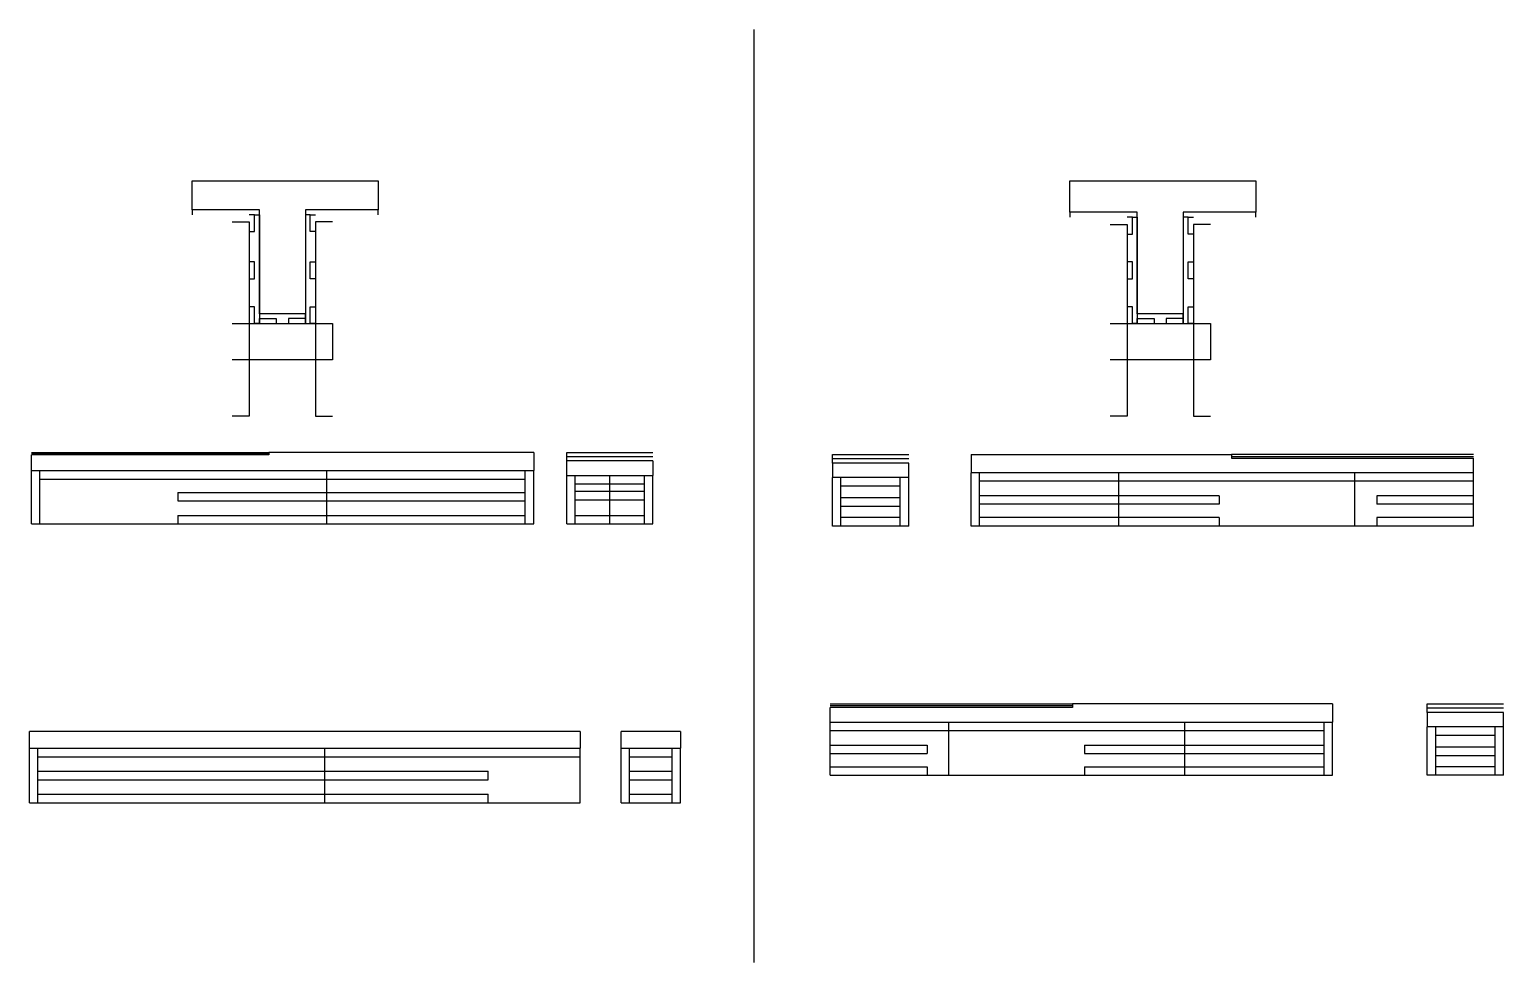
# Model space of a CAD drawing. Header units: metres. Extents: x 4631 to 5849, y 1715 to 2486.
import ezdxf

# ---------------------------------------------------------------- set-up
doc = ezdxf.new("R2010")
doc.units = ezdxf.units.M
for name, color, linetype in [('CONCRETO', 7, 'Continuous'), ('COTA', 7, 'Continuous'), ('Madeira', 7, 'Continuous'), ('Painéis', 7, 'Continuous'), ('SARR_2.2x7', 7, 'Continuous'), ('SARR_3.5x7', 7, 'Continuous'), ('SARR_EDITAR', 7, 'Continuous')]:
    doc.layers.add(name, color=color, linetype=linetype)

msp = doc.modelspace()

# ---------------------------------------------------------------- linework, layer by layer
at = {"layer": 'CONCRETO', "color": 7, "lineweight": 25}
for points in [[(4765.3, 2337.2), (4765.3, 2361.2), (4918.9, 2361.2), (4918.9, 2337.2), (4858.9, 2337.2), (4858.9, 2251.2), (4820.9, 2251.2), (4820.9, 2337.2)], [(5490.5, 2335.2), (5490.5, 2361.2), (5644.1, 2361.2), (5644.1, 2335.2), (5584.1, 2335.2), (5584.1, 2251.2), (5546.1, 2251.2), (5546.1, 2335.2)]]:
    msp.add_lwpolyline(points, dxfattribs=at)
at = {"layer": 'COTA', "color": 7, "lineweight": 25}
for p, q in [((5229.5, 2486.2), (5229.5, 1715.5)), ((4632.6, 2121.8), (4632.6, 2134.8)), ((5047.6, 2136.8), (4828.6, 2136.8)), ((5047.6, 2136.8), (5047.6, 2121.8)), ((5408.9, 2135), (5408.9, 2120)), ((5408.9, 2135), (5623.9, 2135)), ((5823.9, 2120), (5823.9, 2132)), ((5074.9, 2117.8), (5074.9, 2129.8)), ((5145.9, 2129.8), (5074.9, 2129.8)), ((5145.9, 2129.8), (5145.9, 2117.8)), ((5294.3, 2128), (5294.3, 2116)), ((5357.3, 2116), (5357.3, 2128)), ((5292.5, 1914.1), (5292.5, 1926.1)), ((5707.5, 1929.1), (5492.5, 1929.1)), ((5707.5, 1929.1), (5707.5, 1914.1)), ((5785.7, 1922.1), (5785.7, 1910.1)), ((5848.7, 1910.1), (5848.7, 1922.1)), ((4631, 1892.4), (4631, 1906.4)), ((5086, 1906.4), (4631, 1906.4)), ((5086, 1906.4), (5086, 1892.4)), ((5119.7, 1892.4), (5119.7, 1906.4)), ((5168.7, 1906.4), (5119.7, 1906.4)), ((5168.7, 1906.4), (5168.7, 1892.4))]:
    msp.add_line(p, q, dxfattribs=at)
at = {"layer": 'Madeira', "color": 7, "lineweight": 25}
for points in [[(4812.5, 2319.2), (4816.9, 2319.2), (4816.9, 2333.2), (4812.5, 2333.2)], [(4867.3, 2319.2), (4862.9, 2319.2), (4862.9, 2333.2), (4867.3, 2333.2)], [(5537.7, 2317.2), (5542.1, 2317.2), (5542.1, 2331.2), (5537.7, 2331.2)], [(5592.5, 2317.2), (5588.1, 2317.2), (5588.1, 2331.2), (5592.5, 2331.2)], [(4812.5, 2280.2), (4816.9, 2280.2), (4816.9, 2294.2), (4812.5, 2294.2)], [(4867.3, 2280.2), (4862.9, 2280.2), (4862.9, 2294.2), (4867.3, 2294.2)], [(5537.7, 2280.2), (5542.1, 2280.2), (5542.1, 2294.2), (5537.7, 2294.2)], [(5592.5, 2280.2), (5588.1, 2280.2), (5588.1, 2294.2), (5592.5, 2294.2)], [(4812.5, 2243.2), (4816.9, 2243.2), (4816.9, 2257.2), (4812.5, 2257.2)], [(4867.3, 2243.2), (4862.9, 2243.2), (4862.9, 2257.2), (4867.3, 2257.2)], [(5537.7, 2243.2), (5542.1, 2243.2), (5542.1, 2257.2), (5537.7, 2257.2)], [(5592.5, 2243.2), (5588.1, 2243.2), (5588.1, 2257.2), (5592.5, 2257.2)], [(4820.9, 2243.2), (4820.9, 2247.6), (4834.9, 2247.6), (4834.9, 2243.2)], [(4858.9, 2243.2), (4858.9, 2247.6), (4844.9, 2247.6), (4844.9, 2243.2)], [(5546.1, 2243.2), (5546.1, 2247.6), (5560.1, 2247.6), (5560.1, 2243.2)], [(5584.1, 2243.2), (5584.1, 2247.6), (5570.1, 2247.6), (5570.1, 2243.2)]]:
    msp.add_lwpolyline(points, dxfattribs=at)
at = {"layer": 'Painéis', "color": 7, "lineweight": 25}
for p, q in [((4632.6, 2121.8), (5047.6, 2121.8)), ((4632.6, 2077.8), (4632.6, 2121.8)), ((4876.6, 2077.8), (4876.6, 2121.8)), ((5047.6, 2077.8), (5047.6, 2121.8)), ((5823.9, 2120), (5408.9, 2120)), ((5408.9, 2076), (5408.9, 2120)), ((5530.9, 2076), (5530.9, 2120)), ((5725.9, 2076), (5725.9, 2120)), ((5823.9, 2076), (5823.9, 2120)), ((5074.9, 2117.8), (5145.9, 2117.8)), ((5074.9, 2077.8), (5074.9, 2117.8)), ((5110.4, 2077.8), (5110.4, 2117.8)), ((5145.9, 2077.8), (5145.9, 2117.8)), ((5357.3, 2116), (5294.3, 2116)), ((5294.3, 2076), (5294.3, 2116)), ((5357.3, 2076), (5357.3, 2116)), ((4632.6, 2077.8), (5047.6, 2077.8)), ((5074.9, 2077.8), (5145.9, 2077.8)), ((5357.3, 2076), (5294.3, 2076)), ((5823.9, 2076), (5408.9, 2076)), ((5292.5, 1914.1), (5707.5, 1914.1)), ((5292.5, 1870.1), (5292.5, 1914.1)), ((5390.5, 1870.1), (5390.5, 1914.1)), ((5585.5, 1870.1), (5585.5, 1914.1)), ((5707.5, 1870.1), (5707.5, 1914.1)), ((5848.7, 1910.1), (5785.7, 1910.1)), ((5785.7, 1870.1), (5785.7, 1910.1)), ((5848.7, 1870.1), (5848.7, 1910.1)), ((4631, 1892.4), (5086, 1892.4)), ((4631, 1847.4), (4631, 1892.4)), ((4875, 1847.4), (4875, 1892.4)), ((5086, 1847.4), (5086, 1892.4)), ((5119.7, 1892.4), (5168.7, 1892.4)), ((5119.7, 1847.4), (5119.7, 1892.4)), ((5168.7, 1847.4), (5168.7, 1892.4)), ((5292.5, 1870.1), (5707.5, 1870.1)), ((5848.7, 1870.1), (5785.7, 1870.1)), ((4631, 1847.4), (5086, 1847.4)), ((5119.7, 1847.4), (5168.7, 1847.4))]:
    msp.add_line(p, q, dxfattribs=at)
for points in [[(4820.9, 2333.2), (4820.9, 2337.2), (4765.3, 2337.2), (4765.3, 2333.2)], [(4816.9, 2333.2), (4820.9, 2333.2), (4820.9, 2243.2), (4816.9, 2243.2)], [(4918.9, 2333.2), (4918.9, 2337.2), (4858.9, 2337.2), (4858.9, 2333.2)], [(4862.9, 2333.2), (4858.9, 2333.2), (4858.9, 2243.2), (4862.9, 2243.2)], [(5546.1, 2331.2), (5546.1, 2335.2), (5490.5, 2335.2), (5490.5, 2331.2)], [(5542.1, 2331.2), (5546.1, 2331.2), (5546.1, 2243.2), (5542.1, 2243.2)], [(5644.1, 2331.2), (5644.1, 2335.2), (5584.1, 2335.2), (5584.1, 2331.2)], [(5588.1, 2331.2), (5584.1, 2331.2), (5584.1, 2243.2), (5588.1, 2243.2)], [(4858.9, 2247.6), (4858.9, 2251.2), (4820.9, 2251.2), (4820.9, 2247.6)], [(5584.1, 2247.6), (5584.1, 2251.2), (5546.1, 2251.2), (5546.1, 2247.6)], [(4632.6, 2136.8), (4828.6, 2136.8), (4828.6, 2134.8), (4632.6, 2134.8)], [(5145.9, 2129.8), (5074.9, 2129.8), (5074.9, 2136.8), (5145.9, 2136.8)], [(5357.3, 2128), (5294.3, 2128), (5294.3, 2135), (5357.3, 2135)], [(5823.9, 2135), (5623.9, 2135), (5623.9, 2132), (5823.9, 2132)], [(5292.5, 1929.1), (5492.5, 1929.1), (5492.5, 1926.1), (5292.5, 1926.1)], [(5848.7, 1922.1), (5785.7, 1922.1), (5785.7, 1929.1), (5848.7, 1929.1)]]:
    msp.add_lwpolyline(points, dxfattribs=at)
at = {"layer": 'SARR_2.2x7', "color": 7, "lineweight": 25}
for p, q in [((5145.9, 2133.3), (5074.9, 2133.3)), ((5357.3, 2131.5), (5294.3, 2131.5)), ((4639.5, 2077.8), (4639.5, 2121.8)), ((5040.6, 2077.8), (5040.6, 2121.8)), ((5415.9, 2076), (5415.9, 2120)), ((4639.5, 2114.8), (4876.6, 2114.8)), ((4876.6, 2114.8), (5040.6, 2114.8)), ((5081.9, 2077.8), (5081.9, 2117.8)), ((5081.9, 2110.8), (5110.4, 2110.8)), ((5110.4, 2110.8), (5139, 2110.8)), ((5139, 2077.8), (5139, 2117.8)), ((5301.3, 2076), (5301.3, 2116)), ((5350.3, 2109), (5301.3, 2109)), ((5350.3, 2076), (5350.3, 2116)), ((5530.9, 2113), (5415.9, 2113)), ((5725.9, 2113), (5530.9, 2113)), ((5823.9, 2113), (5725.9, 2113)), ((4753.6, 2103.8), (4876.6, 2103.8)), ((4753.6, 2103.8), (4753.6, 2096.8)), ((4753.6, 2096.8), (4876.6, 2096.8)), ((4876.6, 2103.8), (5040.6, 2103.8)), ((4876.6, 2096.8), (5040.6, 2096.8)), ((5081.9, 2104.8), (5110.4, 2104.8)), ((5081.9, 2097.8), (5110.4, 2097.8)), ((5110.4, 2104.8), (5139, 2104.8)), ((5110.4, 2097.8), (5139, 2097.8)), ((5301.3, 2099.5), (5350.3, 2099.5)), ((5530.9, 2101), (5415.9, 2101)), ((5613.9, 2101), (5530.9, 2101)), ((5613.9, 2101), (5613.9, 2094)), ((5823.9, 2101), (5743.9, 2101)), ((5743.9, 2101), (5743.9, 2094)), ((4753.6, 2084.8), (4876.6, 2084.8)), ((4753.6, 2084.8), (4753.6, 2077.8)), ((4876.6, 2084.8), (5040.6, 2084.8)), ((5081.9, 2084.8), (5110.4, 2084.8)), ((5110.4, 2084.8), (5139, 2084.8)), ((5301.3, 2092.5), (5350.3, 2092.5)), ((5350.3, 2083), (5301.3, 2083)), ((5530.9, 2094), (5415.9, 2094)), ((5530.9, 2083), (5415.9, 2083)), ((5613.9, 2094), (5530.9, 2094)), ((5613.9, 2083), (5530.9, 2083)), ((5613.9, 2083), (5613.9, 2076)), ((5823.9, 2094), (5743.9, 2094)), ((5823.9, 2083), (5743.9, 2083)), ((5743.9, 2083), (5743.9, 2076)), ((5848.7, 1925.6), (5785.7, 1925.6)), ((5700.5, 1870.1), (5700.5, 1914.1)), ((5292.5, 1907.1), (5390.5, 1907.1)), ((5390.5, 1907.1), (5585.5, 1907.1)), ((5585.5, 1907.1), (5700.5, 1907.1)), ((5792.7, 1870.1), (5792.7, 1910.1)), ((5841.7, 1903.1), (5792.7, 1903.1)), ((5841.7, 1870.1), (5841.7, 1910.1)), ((4637.9, 1847.4), (4637.9, 1892.4)), ((5126.7, 1847.4), (5126.7, 1892.4)), ((5161.8, 1847.4), (5161.8, 1892.4)), ((5292.5, 1895.1), (5372.5, 1895.1)), ((5292.5, 1888.1), (5372.5, 1888.1)), ((5372.5, 1895.1), (5372.5, 1888.1)), ((5502.5, 1895.1), (5585.5, 1895.1)), ((5502.5, 1895.1), (5502.5, 1888.1)), ((5502.5, 1888.1), (5585.5, 1888.1)), ((5585.5, 1895.1), (5700.5, 1895.1)), ((5585.5, 1888.1), (5700.5, 1888.1)), ((5792.7, 1893.6), (5841.7, 1893.6)), ((4637.9, 1885.4), (4875, 1885.4)), ((4875, 1885.4), (5086, 1885.4)), ((5126.7, 1885.4), (5161.8, 1885.4)), ((5292.5, 1877.1), (5372.5, 1877.1)), ((5372.5, 1877.1), (5372.5, 1870.1)), ((5502.5, 1877.1), (5585.5, 1877.1)), ((5502.5, 1877.1), (5502.5, 1870.1)), ((5585.5, 1877.1), (5700.5, 1877.1)), ((5792.7, 1886.6), (5841.7, 1886.6)), ((5841.7, 1877.1), (5792.7, 1877.1)), ((4637.9, 1873.4), (4875, 1873.4)), ((4637.9, 1866.4), (4875, 1866.4)), ((4875, 1873.4), (5010, 1873.4)), ((4875, 1866.4), (5010, 1866.4)), ((5010, 1866.4), (5010, 1873.4)), ((5126.7, 1873.4), (5161.8, 1873.4)), ((5126.7, 1866.4), (5161.8, 1866.4)), ((4637.9, 1854.4), (4875, 1854.4)), ((4875, 1854.4), (5010, 1854.4)), ((5010, 1847.7), (5010, 1854.4)), ((5126.7, 1854.4), (5161.8, 1854.4))]:
    msp.add_line(p, q, dxfattribs=at)
at = {"layer": 'SARR_3.5x7', "color": 7, "lineweight": 25}
for points in [[(4798.5, 2327.2), (4812.5, 2327.2), (4812.5, 2166.7), (4798.5, 2166.7)], [(4881.3, 2327.2), (4867.3, 2327.2), (4867.3, 2166.7), (4881.3, 2166.7)], [(5523.7, 2325.2), (5537.7, 2325.2), (5537.7, 2166.7), (5523.7, 2166.7)], [(5606.5, 2325.2), (5592.5, 2325.2), (5592.5, 2166.7), (5606.5, 2166.7)], [(4798.5, 2243.2), (4881.3, 2243.2), (4881.3, 2213.2), (4798.5, 2213.2)], [(5523.7, 2243.2), (5606.5, 2243.2), (5606.5, 2213.2), (5523.7, 2213.2)]]:
    msp.add_lwpolyline(points, dxfattribs=at)
at = {"layer": 'SARR_EDITAR', "color": 7, "lineweight": 25}
for p, q in [((4828.6, 2135.8), (4632.6, 2135.8)), ((5623.9, 2133.5), (5823.9, 2133.5)), ((5492.5, 1927.6), (5292.5, 1927.6))]:
    msp.add_line(p, q, dxfattribs=at)

doc.saveas('drawing.dxf')
